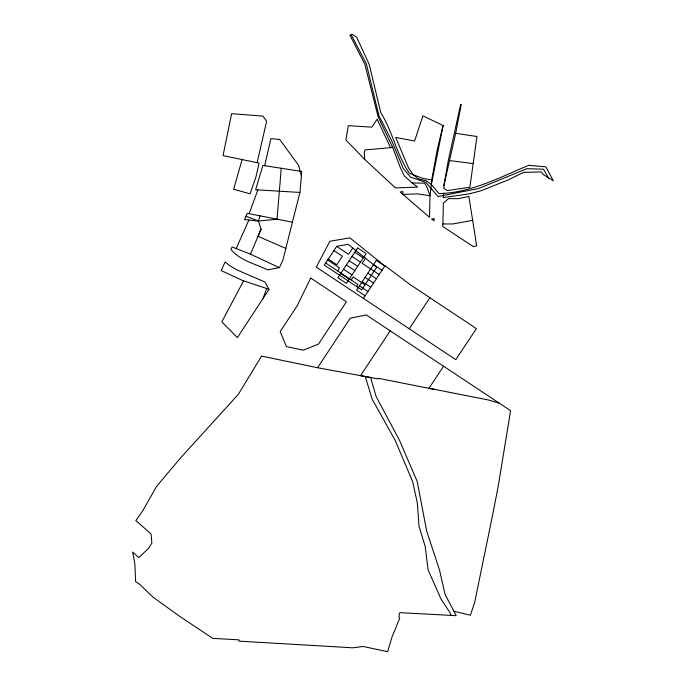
<?xml version="1.0" encoding="UTF-8"?>
<svg xmlns="http://www.w3.org/2000/svg" width="686" height="686" viewBox="0 0 686 686"><rect width="100%" height="100%" fill="white"/><g stroke="black" fill="none" stroke-linecap="round" stroke-linejoin="round"><path stroke-width="1.03" d="M442.933 223.979L443.336 203.133L448.558 198.614L458.454 198.648L468.898 196.436L476.659 245.845L473.323 246.634L442.624 226.389L442.933 223.979L452.957 223.945L472.843 220.3M301.394 175.916L301.669 171.466L262.884 165.403L255.629 189.765L299.936 192.44L301.394 175.916L298.667 165.48L279.725 139.49L270.893 138.589L264.685 165.695M443.585 193.186L443.285 197.585L468.487 193.958L480.414 190.982L508.463 179.835L523.504 172.358L541.383 171.937L543.038 174.381L553.362 180.795L545.842 166.861L528.743 165.309C499.794 177.305 471.068 192.92 439.04 193.589L431.365 184.508L426.092 180.735L418.632 178.935L413.315 174.896L408.53 167.916L395.693 137.449L414.61 140.982L422.902 115.814L443.087 125.538L431.365 184.508L430.002 195.759L429.496 217.265L400.101 191.994L402.896 191.583L402.956 194.447L417.577 193.855L430.002 195.759L427.138 187.578L424.66 183.196L412.123 182.948L404.354 175.95L400.341 167.598L392.709 147.464L378.175 116.912L364.806 64.132L349.894 35.157L352.355 34.3L356.763 37.353L369.205 64.39L380.79 112.676C392.778 131.806 396.671 154.753 409.413 173.275L422.739 178.343L431.691 179.964L431.365 184.508M281.251 168.224L277.015 219.246L258.433 221.003L244.559 219.58L247.243 213.346L292.408 222.195L299.936 192.44M455.684 133.316L476.959 136.505L469.876 187.244L447.255 190.571L443.911 188.487L443.885 185.666L448.421 159.932L460.658 104.598L461.266 104.341L455.684 133.316L443.885 185.666M431.691 179.964L437.368 149.076L443.087 125.538M257.113 162.685L266.648 121.242L262.884 116.097L231.611 113.67L223.036 155.619L259.085 163.096L256.118 176.328L250.064 193.838L233.66 189.267L242.081 159.572M279.382 267.66L250.484 254.189L232.142 246.96L230.942 249.507C240.349 260.611 255.209 263.861 267.772 269.898L279.382 267.66L282.846 260.38L292.408 222.195M285.951 248.478L258.047 236.31L261.066 229.15L258.433 221.003L259.977 215.756M263.09 298.376L266.665 288.489L269.006 289.355L237.382 337.598L221.784 321.871L243.607 280.848M249.164 213.715L257.85 189.885M250.484 254.189L261.066 229.15M236.164 248.546L248.915 220.026M453.918 611.209L456.207 615.676L399.784 612.658L398.738 616.903L399.784 618.017L391.869 637.466L387.624 651.7L363.186 646.461L352.801 647.807L238.891 641.136L238.994 639.849L212.763 638.357L179.981 616.577L152.952 597.094L139.738 584.343L135.596 581.608L134.842 563.455L132.638 552.05L138.761 557.624L148.468 548.466L151.855 543.115L151.057 533.94L135.802 520.537L142.371 511.379L156.691 486.245L181.413 456.97L238.385 394.287L261.538 356.103L317.575 367.73L350.254 318.201L366.247 314.96L510.607 410.691L498.062 487.06L493.088 512.622L474.626 602.642L470.382 615.231L453.918 611.209L445.068 594.419L439.537 570.109L426.683 531.101L417.199 481.469L399.552 440.429L376.117 396.508L370.612 377.523L360.493 375.662L390.214 330.849M337.581 270.901L339.553 267.917L327.651 260.028M352.758 248.006L348.574 254.317L336.663 246.428M351.181 279.922L353.153 276.938L365.029 284.81M365.518 258.296L362.174 263.338L379.195 274.503M356.549 286.474L357.921 284.398L325.679 262.995M363.391 298.35L385.052 265.731L409.979 284.501L476.401 328.62L455.778 359.67L316.306 267.146L329.872 241.258L349.903 237.853L384.855 266.022M443.576 366.238L428.99 388.267L488.329 399.955L499.391 403.239M409.242 328.791L429.89 297.724M392.709 147.464L365.038 149.96L364.275 152.086L364.686 159.341L395.47 187.93L417.62 187.089L412.123 182.948M449.476 160.584L473.229 163.56M317.575 367.73L378.115 378.904L378.235 378.312L434.993 389.511M266.665 288.489L242.673 280.54L221.149 270.576L225.085 261.992L229.476 265.508L236.953 269.915L264.993 282.023L269.006 289.355M245.991 216.253L258.433 221.003M384.829 266.005L376.331 260.371L356.609 290.118L365.106 295.76M354.808 252.216L363.314 257.859M373.518 264.616L382.016 270.25M351.995 256.47L360.493 262.103M333.902 250.596L342.4 256.23L336.766 264.736L328.268 259.094M349.174 260.723L357.68 266.357M367.876 273.122L376.382 278.756M346.361 264.976L354.859 270.61M365.063 277.367L373.561 283.009M343.54 269.221L352.038 274.854M362.242 281.62L370.74 287.254M340.719 273.474L349.225 279.108M359.43 285.873L367.928 291.507M364.686 159.341L345.873 139.987L348.342 125.701L371.855 127.133L377.12 119.193L390.583 147.653M548.56 178.12L543.492 169.236L526.942 168.645L478.717 188.496L438.054 196.548L425.757 182.27L410.58 177.125L403.239 168.37L391.372 140.055L378.886 115.617L366.307 63.695L351.163 34.712M451.045 615.402L449.982 612.632L441.047 599.092L428.09 569.817L425.2 546.442L419.017 526.325L417.345 503.112L412.732 481.898L395.213 440.369L372.301 399.466L365.201 376.52M310.715 278.036L297.235 305.733L280.205 331.561L286.448 346.636L303.332 350.186L318.467 344.106L346.413 301.763L310.715 278.036M336.757 246.291L324.289 265.096L361.676 289.869L376.657 267.274L348.214 244.345L336.757 246.291M357.629 247.972L337.906 277.727L346.404 283.361L366.127 253.606L357.629 247.972M433.964 218.808L431.52 218.98L434.187 220.763L433.964 218.808"/></g></svg>
